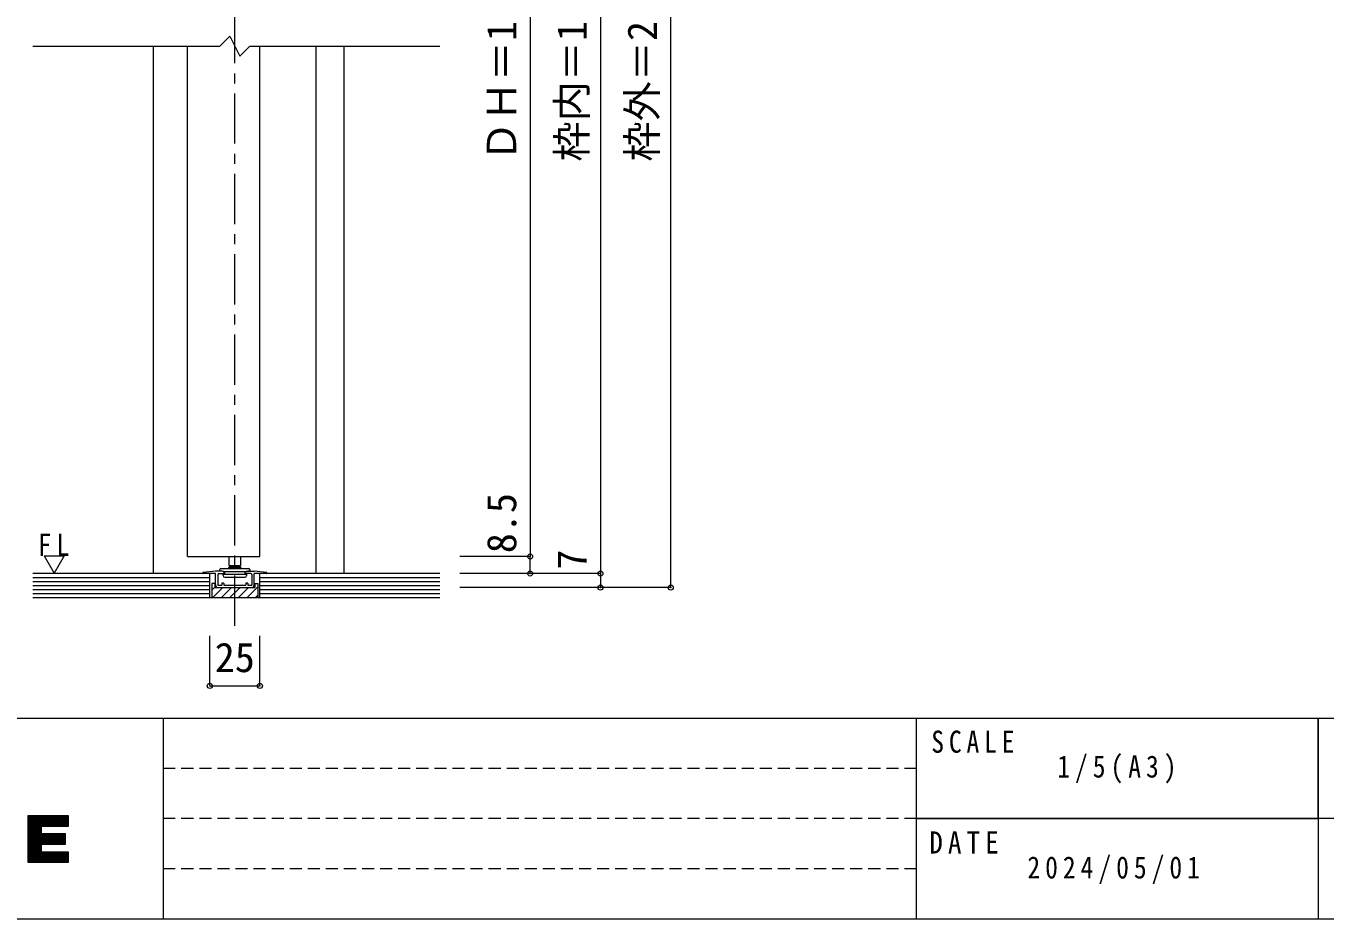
# Model space of a CAD drawing. Units: millimetres on the paper, with parts at other scales. Extents: x -197 to 279, y -138 to 137.
# Drawn here: x -70.9 to 58.6, y -138 to -49.1 of the extents above; entities that cross this region are included whole.
import ezdxf
from ezdxf.enums import TextEntityAlignment as Align

# ---------------------------------------------------------------- set-up
doc = ezdxf.new("R2010")
doc.units = ezdxf.units.MM
doc.header["$PDMODE"] = 32
doc.header["$PDSIZE"] = 0.5
doc.linetypes.add('CHAIN1', pattern=[8, 5, -1, 1, -1])
doc.linetypes.add('DASHED1', pattern=[1.8, 1.2, -0.6])
for name, color, linetype, lineweight in [('0-0_補助線', 7, 'Continuous', 9), ('0-1_通り芯', 4, 'Continuous', 9), ('0-3_仕上げ', 2, 'Continuous', 9), ('0-4_枠', 3, 'Continuous', 9), ('0-6_扉', 6, 'Continuous', 9), ('0-7_金物', 7, 'Continuous', 9), ('0-A_文字', 7, 'Continuous', 9), ('0-B_寸法', 7, 'Continuous', 9), ('0-C_ハッチ', 4, 'DASHED1', 9), ('F-0_補助線', 7, 'Continuous', 9), ('F-1_枠', 7, 'Continuous', 9)]:
    doc.layers.add(name, color=color, linetype=linetype, lineweight=lineweight)
doc.layers.add('F-A_文字', color=7, linetype='Continuous')
doc.styles.add('ＭＳ ゴシック', font='')
doc.styles.get('ＭＳ ゴシック').set_extended_font_data('MS Gothic')

msp = doc.modelspace()

# ---------------------------------------------------------------- linework, layer by layer
at = {"layer": '0-0_補助線'}
for p, q in [((-50.669, -101.9), (-50.669, -102.795)), ((-49.469, -102.795), (-49.469, -101.9)), ((-51.569, -103.339), (-51.569, -103.199)), ((-51.569, -103.339), (-51.395, -103.339)), ((-51.469, -103.099), (-49.469, -103.099)), ((-51.395, -103.339), (-51.105, -103.385)), ((-51.105, -103.385), (-51.079, -103.389)), ((-51.079, -103.619), (-51.079, -103.389)), ((-51.079, -103.391), (-49.059, -103.391)), ((-50.669, -102.795), (-49.469, -102.795)), ((-50.419, -102.839), (-50.669, -102.795)), ((-50.569, -102.899), (-50.669, -102.999)), ((-50.669, -103.099), (-50.669, -102.999)), ((-49.469, -102.999), (-50.669, -102.999)), ((-50.569, -102.899), (-49.569, -102.899)), ((-50.419, -102.839), (-49.719, -102.839)), ((-50.419, -102.839), (-50.419, -102.899)), ((-49.719, -102.839), (-49.469, -102.795)), ((-49.719, -102.839), (-49.719, -102.899)), ((-49.469, -102.999), (-49.569, -102.899)), ((-49.469, -102.999), (-49.469, -103.099)), ((-49.469, -103.099), (-48.669, -103.099)), ((-49.059, -103.389), (-48.744, -103.339)), ((-49.059, -103.389), (-49.059, -103.619)), ((-48.744, -103.339), (-48.569, -103.339)), ((-48.569, -103.199), (-48.569, -103.339)), ((-51.079, -103.659), (-49.059, -103.659)), ((-51.069, -103.959), (-49.069, -103.959))]:
    msp.add_line(p, q, dxfattribs=at)
for points in [[(-51.229, -103.799), (-51.229, -103.659), (-51.119, -103.659)], [(-51.119, -103.659), (-51.079, -103.659), (-51.079, -103.619)], [(-49.059, -103.619), (-49.059, -103.659), (-49.019, -103.659)], [(-49.019, -103.659), (-48.909, -103.659), (-48.909, -103.799)]]:
    msp.add_lwpolyline(points, dxfattribs=at)
for centre, radius, start, end in [((-51.469, -103.199), 0.1, 90, 180), ((-48.669, -103.199), 0.1, 0, 90), ((-51.069, -103.799), 0.16, 180, 270), ((-49.069, -103.799), 0.16, 270, 0)]:
    msp.add_arc(centre, radius, start, end, dxfattribs=at)
at = {"layer": '0-1_通り芯', "linetype": 'CHAIN1'}
msp.add_line((-50.069, -108.794), (-50.069, 17.25), dxfattribs=at)
at = {"layer": '0-3_仕上げ'}
for p, q in [((-52.569, -103.6), (-70.169, -103.6)), ((-52.569, -106), (-52.569, -103.6)), ((-47.569, -106), (-47.569, -103.6)), ((-29.669, -103.6), (-47.569, -103.6)), ((-70.169, -106), (-29.669, -106))]:
    msp.add_line(p, q, dxfattribs=at)
at = {"layer": '0-3_仕上げ', "color": 7}
for p, q in [((-70.169, -104), (-52.569, -104)), ((-70.169, -104.4), (-52.569, -104.4)), ((-70.169, -104.8), (-52.569, -104.8)), ((-47.569, -104), (-29.669, -104)), ((-47.569, -104.4), (-29.669, -104.4)), ((-47.569, -104.8), (-29.669, -104.8)), ((-70.169, -105.2), (-52.569, -105.2)), ((-70.169, -105.6), (-52.569, -105.6)), ((-47.569, -105.2), (-29.669, -105.2)), ((-47.569, -105.6), (-29.669, -105.6))]:
    msp.add_line(p, q, dxfattribs=at)
at = {"layer": '0-4_枠', "color": 4}
for p, q in [((-58.169, -103.6), (-58.169, -51.077)), ((-41.969, -103.6), (-41.969, -51.077)), ((-39.169, -103.6), (-39.169, -51.077))]:
    msp.add_line(p, q, dxfattribs=at)
at = {"layer": '0-6_扉', "color": 2}
for p, q in [((-70.169, -51.077), (-51.569, -51.077)), ((-48.569, -51.077), (-29.669, -51.077))]:
    msp.add_line(p, q, dxfattribs=at)
at = {"layer": '0-6_扉'}
for p, q in [((-54.769, -101.9), (-54.769, -51.077)), ((-47.569, -101.9), (-47.569, -51.077)), ((-54.769, -101.9), (-47.569, -101.9))]:
    msp.add_line(p, q, dxfattribs=at)
at = {"layer": '0-6_扉', "color": 2}
msp.add_lwpolyline([(-51.569, -51.077), (-50.569, -50.077), (-49.569, -52.077), (-48.569, -51.077)], dxfattribs=at)
at = {"layer": '0-7_金物'}
for p, q in [((-52.009, -103.36), (-53.209, -103.48)), ((-51.289, -103.36), (-52.009, -103.36)), ((-48.849, -103.36), (-48.129, -103.36)), ((-46.929, -103.48), (-48.129, -103.36)), ((-52.009, -103.6), (-53.209, -103.6)), ((-52.009, -104.7), (-52.009, -103.6)), ((-51.769, -103.7), (-51.769, -104.76)), ((-51.769, -104.76), (-51.369, -104.76)), ((-51.669, -103.6), (-51.289, -103.6)), ((-51.369, -104.6), (-51.369, -104.76)), ((-51.209, -104.56), (-51.329, -104.56)), ((-51.169, -104.6), (-51.169, -104.76)), ((-48.969, -104.6), (-48.969, -104.76)), ((-48.809, -104.56), (-48.929, -104.56)), ((-48.469, -103.6), (-48.849, -103.6)), ((-48.769, -104.6), (-48.769, -104.76)), ((-48.769, -104.76), (-48.369, -104.76)), ((-48.369, -103.7), (-48.369, -104.76)), ((-46.929, -103.6), (-48.129, -103.6)), ((-48.129, -104.7), (-48.129, -103.6)), ((-51.709, -105), (-48.429, -105))]:
    msp.add_line(p, q, dxfattribs=at)
at = {"layer": '0-7_金物', "color": 3}
for p, q in [((-52.069, -104.6), (-52.369, -104.6)), ((-52.069, -104.6), (-52.069, -105)), ((-48.069, -104.6), (-47.776, -104.6)), ((-48.069, -104.6), (-48.069, -105)), ((-47.776, -104.6), (-47.776, -106)), ((-52.069, -105), (-48.069, -105))]:
    msp.add_line(p, q, dxfattribs=at)
msp.add_lwpolyline([(-52.369, -104.6), (-52.369, -106), (-47.776, -106)], dxfattribs=at)
at = {"layer": '0-7_金物'}
msp.add_lwpolyline([(-51.169, -104.76), (-50.129, -104.76), (-50.069, -104.82), (-50.009, -104.76), (-48.969, -104.76)], dxfattribs=at)
for centre, radius, start, end in [((-53.209, -103.54), 0.06, 90, 270), ((-51.289, -103.48), 0.12, 0, 90), ((-51.289, -103.48), 0.12, 270, 0), ((-48.849, -103.48), 0.12, 90, 180), ((-48.849, -103.48), 0.12, 180, 270), ((-46.929, -103.54), 0.06, 270, 90), ((-51.709, -104.7), 0.3, 180, 270), ((-51.669, -103.7), 0.1, 90, 180), ((-51.329, -104.6), 0.04, 90, 180), ((-51.209, -104.6), 0.04, 0, 90), ((-48.929, -104.6), 0.04, 90, 180), ((-48.809, -104.6), 0.04, 0, 90), ((-48.469, -103.7), 0.1, 0, 90), ((-48.429, -104.7), 0.3, 270, 0)]:
    msp.add_arc(centre, radius, start, end, dxfattribs=at)
at = {"layer": '0-A_文字'}
msp.add_line((-69.057, -101.837), (-68.057, -103.569), dxfattribs=at)
msp.add_lwpolyline([(-69.057, -101.837), (-67.057, -101.837), (-68.057, -103.569)], dxfattribs=at)
at = {"layer": '0-B_寸法', "color": 4}
for p, q in [((-6.669, -105), (-6.669, 5.95)), ((-13.669, -1.25), (-13.669, -103.6)), ((-20.669, -2.75), (-20.669, -101.9)), ((-20.669, -101.9), (-27.669, -101.9)), ((-20.669, -103.6), (-20.669, -101.9)), ((-20.669, -103.6), (-27.669, -103.6)), ((-13.669, -103.6), (-27.669, -103.6)), ((-13.669, -103.6), (-13.669, -105)), ((-13.669, -105), (-27.669, -105)), ((-6.669, -105), (-27.669, -105)), ((-52.569, -114.794), (-52.569, -109.794)), ((-47.569, -114.794), (-47.569, -109.794)), ((-52.569, -114.794), (-47.569, -114.794))]:
    msp.add_line(p, q, dxfattribs=at)
at = {"layer": '0-B_寸法'}
for p in [(-20.669, -101.9), (-20.669, -103.6), (-13.669, -103.6), (-13.669, -105), (-6.669, -105), (-52.569, -114.794), (-47.569, -114.794)]:
    msp.add_point(p, dxfattribs=at)
at = {"layer": '0-C_ハッチ', "linetype": 'Continuous'}
for p, q in [((-52.369, -105.271), (-52.069, -104.971)), ((-52.25, -106), (-51.25, -105)), ((-51.402, -106), (-50.402, -105)), ((-50.553, -106), (-49.553, -105)), ((-49.705, -106), (-48.705, -105)), ((-48.856, -106), (-47.776, -104.92)), ((-48.008, -106), (-47.776, -105.768))]:
    msp.add_line(p, q, dxfattribs=at)
at = {"layer": 'F-0_補助線', "color": 3, "lineweight": 18}
msp.add_line((-197.2, -118), (197.8, -118), dxfattribs=at)
at = {"layer": 'F-0_補助線', "color": 2, "linetype": 'DASHED1', "lineweight": 18}
for p, q in [((17.8, -123), (-57.2, -123)), ((17.8, -128), (-57.2, -128)), ((17.8, -133), (-57.2, -133))]:
    msp.add_line(p, q, dxfattribs=at)
at = {"layer": 'F-0_補助線'}
for p, q in [((-70.68, -127.729), (-70.68, -132.346)), ((-70.58, -127.729), (-70.58, -132.346)), ((-70.481, -127.729), (-70.481, -132.346)), ((-70.381, -127.729), (-70.381, -132.346)), ((-70.281, -127.729), (-70.281, -132.346)), ((-70.181, -127.729), (-70.181, -132.346)), ((-70.082, -127.729), (-70.082, -132.346)), ((-69.982, -127.729), (-69.982, -132.346)), ((-69.882, -127.729), (-69.882, -132.346)), ((-69.782, -127.729), (-69.782, -132.346)), ((-69.683, -127.729), (-69.683, -132.346)), ((-69.583, -127.729), (-69.583, -132.346)), ((-69.483, -127.729), (-69.483, -132.346)), ((-69.383, -127.729), (-69.383, -132.346)), ((-69.284, -127.729), (-69.284, -128.744)), ((-69.184, -127.729), (-69.184, -128.744)), ((-69.084, -127.729), (-69.084, -128.744)), ((-68.984, -127.729), (-68.984, -128.744)), ((-68.885, -127.729), (-68.885, -128.744)), ((-68.785, -127.729), (-68.785, -128.744)), ((-68.685, -127.729), (-68.685, -128.744)), ((-68.586, -127.729), (-68.586, -128.744)), ((-68.486, -127.729), (-68.486, -128.744)), ((-68.386, -127.729), (-68.386, -128.744)), ((-68.286, -127.729), (-68.286, -128.744)), ((-68.187, -127.729), (-68.187, -128.744)), ((-68.087, -127.729), (-68.087, -128.744)), ((-67.987, -127.729), (-67.987, -128.744)), ((-67.887, -127.729), (-67.887, -128.744)), ((-67.788, -127.729), (-67.788, -128.744)), ((-67.688, -127.729), (-67.688, -128.744)), ((-67.588, -127.729), (-67.588, -128.744)), ((-67.488, -127.729), (-67.488, -128.744)), ((-67.389, -127.729), (-67.389, -128.744)), ((-67.289, -127.729), (-67.289, -128.744)), ((-67.189, -127.729), (-67.189, -128.744)), ((-67.09, -127.729), (-67.09, -128.744)), ((-66.99, -127.729), (-66.99, -128.744)), ((-66.89, -127.729), (-66.89, -128.744)), ((-66.79, -127.729), (-66.79, -128.744)), ((-66.691, -127.729), (-66.691, -128.744)), ((-69.284, -129.533), (-69.284, -130.548)), ((-69.184, -129.533), (-69.184, -130.548)), ((-69.084, -129.533), (-69.084, -130.548)), ((-68.984, -129.533), (-68.984, -130.548)), ((-68.885, -129.533), (-68.885, -130.548)), ((-68.785, -129.533), (-68.785, -130.548)), ((-68.685, -129.533), (-68.685, -130.548)), ((-68.586, -129.533), (-68.586, -130.548)), ((-68.486, -129.533), (-68.486, -130.548)), ((-68.386, -129.533), (-68.386, -130.548)), ((-68.286, -129.533), (-68.286, -130.548)), ((-68.187, -129.533), (-68.187, -130.548)), ((-68.087, -129.533), (-68.087, -130.548)), ((-67.987, -129.533), (-67.987, -130.548)), ((-67.887, -129.533), (-67.887, -130.548)), ((-67.788, -129.533), (-67.788, -130.548)), ((-67.688, -129.533), (-67.688, -130.548)), ((-67.588, -129.533), (-67.588, -130.548)), ((-67.488, -129.533), (-67.488, -130.548)), ((-67.389, -129.533), (-67.389, -130.548)), ((-67.289, -129.533), (-67.289, -130.548)), ((-67.189, -129.533), (-67.189, -130.548)), ((-67.09, -129.533), (-67.09, -130.548)), ((-66.99, -129.533), (-66.99, -130.548)), ((-69.284, -131.329), (-69.284, -132.346)), ((-69.184, -131.329), (-69.184, -132.346)), ((-69.084, -131.329), (-69.084, -132.346)), ((-68.984, -131.329), (-68.984, -132.346)), ((-68.885, -131.329), (-68.885, -132.346)), ((-68.785, -131.329), (-68.785, -132.346)), ((-68.685, -131.329), (-68.685, -132.346)), ((-68.586, -131.329), (-68.586, -132.346)), ((-68.486, -131.329), (-68.486, -132.346)), ((-68.386, -131.329), (-68.386, -132.346)), ((-68.286, -131.329), (-68.286, -132.346)), ((-68.187, -131.329), (-68.187, -132.346)), ((-68.087, -131.329), (-68.087, -132.346)), ((-67.987, -131.329), (-67.987, -132.346)), ((-67.887, -131.329), (-67.887, -132.346)), ((-67.788, -131.329), (-67.788, -132.346)), ((-67.688, -131.329), (-67.688, -132.346)), ((-67.588, -131.329), (-67.588, -132.346)), ((-67.488, -131.329), (-67.488, -132.346)), ((-67.389, -131.329), (-67.389, -132.346)), ((-67.289, -131.329), (-67.289, -132.346)), ((-67.189, -131.329), (-67.189, -132.346)), ((-67.09, -131.329), (-67.09, -132.346)), ((-66.99, -131.329), (-66.99, -132.346)), ((-66.89, -131.329), (-66.89, -132.346)), ((-66.79, -131.329), (-66.79, -132.346)), ((-66.691, -131.329), (-66.691, -132.346))]:
    msp.add_line(p, q, dxfattribs=at)
at = {"layer": 'F-0_補助線', "color": 3, "lineweight": 18}
msp.add_lwpolyline([(-197.2, 137), (197.8, 137), (197.8, -138), (-197.2, -138)], close=True, dxfattribs=at)
at = {"layer": 'F-0_補助線', "color": 2, "lineweight": 18}
for points in [[(-112.2, -118), (-57.2, -118), (-57.2, -138), (-112.2, -138)], [(17.8, -118), (57.8, -118), (57.8, -128), (17.8, -128)], [(57.8, -118), (177.8, -118), (177.8, -128), (57.8, -128)], [(17.8, -128), (57.8, -128), (57.8, -138), (17.8, -138)]]:
    msp.add_lwpolyline(points, close=True, dxfattribs=at)
at = {"layer": 'F-1_枠'}
msp.add_lwpolyline([(-66.639, -128.744), (-66.639, -127.729), (-70.68, -127.729), (-70.68, -132.346), (-66.639, -132.346), (-66.639, -131.329), (-69.333, -131.329), (-69.333, -130.548), (-66.928, -130.548), (-66.928, -129.533), (-69.333, -129.533), (-69.333, -128.744)], close=True, dxfattribs=at)

# ---------------------------------------------------------------- texts
at = {"layer": '0-A_文字', "insert": (-69.682, -101.837), "char_height": 2.199, "attachment_point": 7, "style": 'ＭＳ ゴシック'}
msp.add_mtext('\\T1.36;\\W0.9;FL', dxfattribs=at)
at = {"layer": '0-B_寸法', "style": 'ＭＳ ゴシック'}
for s, p in [('ＤＨ＝1,983', (-21.169, -62.577)), ('枠内＝1,999', (-14.169, -62.577)), ('枠外＝2,042', (-7.169, -62.577)), ('8.5', (-21.169, -101.574)), ('7', (-14.169, -103.211))]:
    msp.add_text(s, height=2.933, rotation=90, dxfattribs=at).set_placement(p, align=Align.BOTTOM_LEFT)
msp.add_text('25', height=2.933, dxfattribs=at).set_placement((-52.069, -114.294), align=Align.BOTTOM_LEFT)
at = {"layer": 'F-A_文字', "char_height": 2.199, "attachment_point": 7, "style": 'ＭＳ ゴシック'}
for s, insert in [('\\T1.38;\\W0.85;SCALE', (19.269, -121.478)), ('\\T1.39;\\W0.85;1/5(A3)', (31.812, -124.5)), ('\\T1.38;\\W0.9;DATE', (19.075, -131.478)), ('\\T1.39;\\W0.85;2024/05/01', (28.839, -134.5))]:
    msp.add_mtext(s, dxfattribs=dict(at, insert=insert))

doc.saveas('drawing.dxf')
